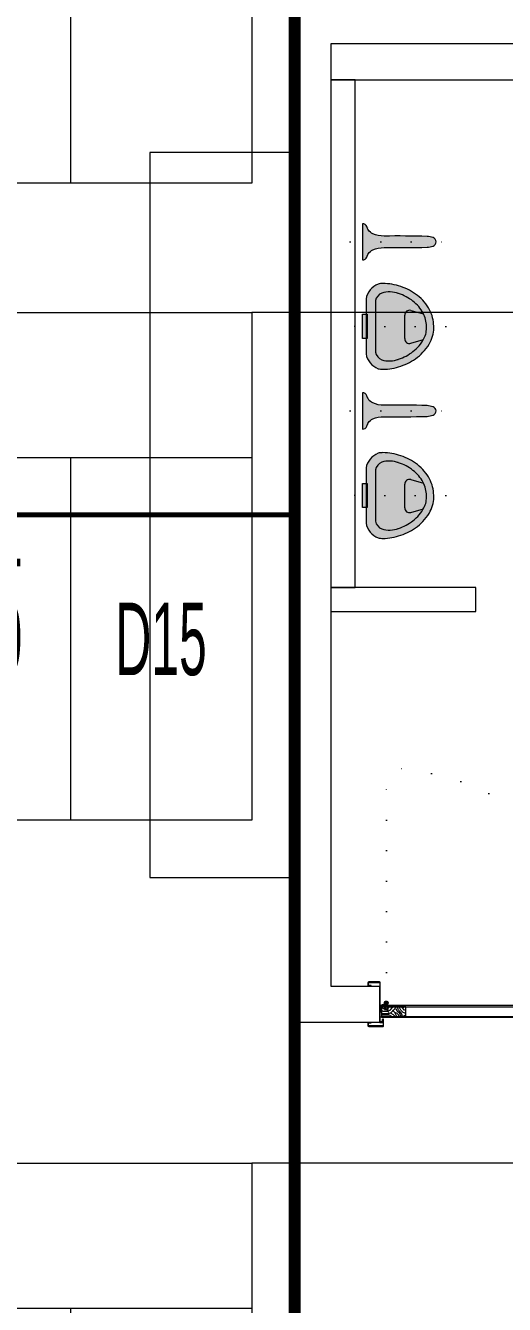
# Model space of a CAD drawing. Header units: metres. Extents: x -17822 to 152406, y -4219 to 19791.
# Drawn here: x 59549 to 59747, y 2513 to 3043 of the extents above; entities that cross this region are included whole.
import ezdxf
from ezdxf.enums import TextEntityAlignment as Align

# ---------------------------------------------------------------- set-up
doc = ezdxf.new("R2010")
doc.units = ezdxf.units.M
doc.header["$LTSCALE"] = 100
doc.header["$MEASUREMENT"] = 0
doc.linetypes.add('DOT2', pattern=[0.125, 0, -0.125])
doc.linetypes.add('HIDDEN', pattern=[0.375, 0.25, -0.125])
doc.layers.get('0').update_dxf_attribs({"color": 9, "lineweight": 9})
for name, color, linetype, lineweight in [('00', 9, 'Continuous', 9), ('05', 9, 'Continuous', 9), ('05S', 9, 'Continuous', 9), ('06C @ 1', 9, 'Continuous', 9), ('06D', 9, 'Continuous', 9), ('09', 9, 'Continuous', 9), ('10', 9, 'Continuous', 9), ('12', 9, 'Continuous', 9), ('20', 9, 'DOT2', 9), ('21_mahal200', 9, 'Continuous', 9), ('TEFRİŞ', 9, 'Continuous', 9)]:
    doc.layers.add(name, color=color, linetype=linetype, lineweight=lineweight)
doc.styles.add('Arial', font='arial.ttf', dxfattribs={"height": 2.5})
doc.styles.add('MuuM_TEXT-STANDART', font='ARIALN.TTF')
doc.dimstyles.new('MuuM_DIM200', dxfattribs={"dimscale": 20, "dimtxt": 2, "dimasz": 1, "dimexe": 1, "dimexo": 1, "dimgap": 1, "dimtad": 1, "dimdec": 1, "dimrnd": 0.5, "dimdsep": 46, "dimtxsty": 'MuuM_TEXT-STANDART', "dimblk": 'ARCHTICK', "dimcen": 0, "dimdle": 0.15, "dimclrd": 256, "dimclre": 256, "dimclrt": 256, "dimadec": 0, "dimazin": 0, "dimtfac": 5, "dimtdec": 1, "dimtix": 1, "dimtmove": 2, "dimatfit": 3, "dimldrblk": 'DOT', "dimfxl": 3, "dimfxlon": 1, "dimtolj": 1, "dimlwd": -1, "dimlwe": -1, "dimarcsym": 0})

# ---------------------------------------------------------------- blocks, each defined once
blk = doc.blocks.new('p-işyeri')
at = {"color": 0, "const_width": 2}
blk.add_lwpolyline([(200, 0), (200, 700), (-200, 700), (-200, 0)], close=True, dxfattribs=at)
blk = doc.blocks.new('p-kapı kolu')
for points in [[(2.200000000000045, 0), (2.200000000000045, -1.25), (-2.200000000000045, -1.25), (-2.200000000000045, 0), (2.200000000000045, 0)], [(1.225000000000136, -1.25), (1.225000000000136, -7.5), (-13.77499999999986, -7.5), (-13.77499999999986, -5.625), (-1.024999999999863, -5.625), (-1.024999999999863, -5.625), (-1.024999999999863, -1.25), (1.225000000000136, -1.25)]]:
    blk.add_lwpolyline(points)
blk = doc.blocks.new('K-AH-01')
at = {"layer": '09'}
h = blk.add_hatch(dxfattribs=at)
h.set_pattern_fill('LOGEND', color=256, scale=10, style=0)
h.set_pattern_definition([(6.999999999999999e-15, (-3944.072736891598, -2726.896589688631), (10, 10), [3, -7]), (6.999999999999999e-15, (-3944.072736891598, -2726.396589688631), (10, 10), [3, -7]), (6.999999999999999e-15, (-3943.572736891598, -2725.396589688631), (10, 10), [2, -8]), (6.999999999999999e-15, (-3943.072736891598, -2724.396589688631), (10, 10), [1.5, -8.5]), (6.999999999999999e-15, (-3943.072736891598, -2723.396589688631), (10, 10), [1, -9]), (6.999999999999999e-15, (-3945.572736891598, -2722.396589688631), (10, 10), [0.5, -2.5, 0.5, -6.5]), (6.999999999999999e-15, (-3944.072736891598, -2721.896589688631), (10, 10), [0.5, -4, 1.5, -4]), (6.999999999999999e-15, (-3942.072736891598, -2721.396589688631), (10, 10), [0.5, -0.5, 0.5, -8.5]), (6.999999999999999e-15, (-3942.572736891598, -2720.896589688631), (10, 10), [0.5, -9.5]), (6.999999999999999e-15, (-3943.072736891598, -2719.896589688631), (10, 10), [1.5, -8.5]), (6.999999999999999e-15, (-3943.072736891598, -2718.896589688631), (10, 10), [2, -8]), (6.999999999999999e-15, (-3943.572736891598, -2717.896589688631), (10, 10), [2.5, -3, 0.5, -4]), (90, (-3947.572736891597, -2723.896589688631), (-9.999999999999998, 10), [0.5, -1, 2.5, -6]), (90, (-3947.072736891598, -2722.896589688631), (-9.999999999999998, 10), [0.5, -0.5, 1.5, -7.5]), (90, (-3946.572736891598, -2718.896589688631), (-9.999999999999998, 10), [1, -9]), (90, (-3946.072736891597, -2722.896589688631), (-9.999999999999998, 10), [2, -3, 0.5, -4.5]), (90, (-3945.572736891598, -2717.396589688631), (-9.999999999999998, 10), [0.5, -9.5]), (90, (-3945.072736891598, -2722.396589688631), (-9.999999999999998, 10), [1.5, -8.5]), (90, (-3944.072736891598, -2721.896589688631), (-9.999999999999998, 10), [1, -9]), (90, (-3943.072736891598, -2721.896589688631), (-9.999999999999998, 10), [0.5, -1.5, 1.5, -6.5]), (90, (-3942.572736891598, -2721.396589688631), (-9.999999999999998, 10), [0.5, -9.5]), (90, (-3942.072736891598, -2723.396589688631), (-9.999999999999998, 10), [1.4, -8.6]), (90, (-3941.572736891598, -2725.396589688631), (-9.999999999999998, 10), [1, -9]), (90, (-3940.572736891598, -2721.396589688631), (-9.999999999999998, 10), [0.5, -9.5]), (90, (-3939.572736891598, -2721.896589688631), (-9.999999999999998, 10), [1.5, -8.5]), (90, (-3938.572736891598, -2721.896589688631), (-9.999999999999998, 10), [1.5, -8.5]), (45, (-3940.072736891598, -2725.896589688631), (1.1e-15, 10.00000000019025), [0.7071000000000001, -0.7071000000000001, 0.7071000000000001, -12.02083562]), (45, (-3942.072736891598, -2723.396589688631), (1.1e-15, 10.00000000019025), [1.4142, -12.72793562]), (45, (-3946.072736891597, -2718.396589688631), (1.1e-15, 10.00000000019025), [1.4142, -12.72793562]), (45, (-3944.072736891598, -2720.896589688631), (1.1e-15, 10.00000000019025), [1.4142, -12.72793562]), (45, (-3943.572736891598, -2722.896589688631), (1.1e-15, 10.00000000019025), [1.4142, -12.72793562]), (45, (-3940.572736891598, -2724.896589688631), (1.1e-15, 10.00000000019025), [1.4142, -12.72793562]), (45, (-3941.572736891598, -2724.396589688631), (1.1e-15, 10.00000000019025), [2.12132, -12.02081562]), (45, (-3944.572736891597, -2719.896589688631), (1.1e-15, 10.00000000019025), [0.7071000000000001, -13.43503562]), (45, (-3945.072736891598, -2718.896589688631), (1.1e-15, 10.00000000019025), [0.7071000000000001, -13.43503562]), (45, (-3941.072736891598, -2718.896589688631), (1.1e-15, 10.00000000019025), [0.7071000000000001, -13.43503562]), (45, (-3945.072736891598, -2723.896589688631), (1.1e-15, 10.00000000019025), [0.7071000000000001, -13.43503562]), (45, (-3939.572736891598, -2720.396589688631), (1.1e-15, 10.00000000019025), [0.7071000000000001, -13.43503562]), (45, (-3943.072736891598, -2721.396589688631), (1.1e-15, 10.00000000019025), [0.7071000000000001, -13.43503562]), (45, (-3942.072736891598, -2720.396589688631), (1.1e-15, 10.00000000019025), [0.7071000000000001, -13.43503562]), (135, (-3942.572736891598, -2722.396589688631), (-10.00000000019025, 1.1e-15), [0.7071000000000001, -0.7071000000000001, 2.12132, -10.60661562]), (135, (-3941.072736891598, -2722.396589688631), (-10.00000000019025, 1.1e-15), [0.7071000000000001, -13.43503562]), (135, (-3941.072736891598, -2725.896589688631), (-10.00000000019025, 1.1e-15), [0.7071000000000001, -13.43503562]), (135, (-3943.072736891598, -2723.396589688631), (-10.00000000019025, 1.1e-15), [0.7071000000000001, -13.43503562]), (135, (-3941.572736891598, -2721.396589688631), (-10.00000000019025, 1.1e-15), [0.7071000000000001, -13.43503562]), (135, (-3944.072736891598, -2723.896589688631), (-10.00000000019025, 1.1e-15), [0.7071000000000001, -13.43503562]), (135, (-3940.072736891598, -2723.896589688631), (-10.00000000019025, 1.1e-15), [0.7071000000000001, -13.43503562]), (135, (-3947.072736891598, -2726.896589688631), (-10.00000000019025, 1.1e-15), [0.7071000000000001, -13.43503562]), (135, (-3946.572736891598, -2726.396589688631), (-10.00000000019025, 1.1e-15), [1.4142, -12.72793562]), (135, (-3946.072736891597, -2725.896589688631), (-10.00000000019025, 1.1e-15), [1.4142, -12.72793562]), (135, (-3945.072736891598, -2725.896589688631), (-10.00000000019025, 1.1e-15), [1.4142, -12.72793562]), (135, (-3944.572736891597, -2724.896589688631), (-10.00000000019025, 1.1e-15), [1.4142, -12.72793562]), (135, (-3940.572736891598, -2720.896589688631), (-10.00000000019025, 1.1e-15), [1.4142, -12.72793562]), (135, (-3938.572736891598, -2725.896589688631), (-10.00000000019025, 1.1e-15), [1.4142, -12.72793562]), (135, (-3938.072736891598, -2717.896589688631), (-10.00000000019025, 1.1e-15), [1.4142, -12.72793562]), (135, (-3938.072736891598, -2718.896589688631), (-10.00000000019025, 1.1e-15), [1.4142, -12.72793562]), (135, (-3939.072736891598, -2719.396589688631), (-10.00000000019025, 1.1e-15), [1.4142, -12.72793562]), (135, (-3946.072736891597, -2719.396589688631), (-10.00000000019025, 1.1e-15), [2.12132, -12.02081562]), (135, (-3939.572736891598, -2720.396589688631), (-10.00000000019025, 1.1e-15), [2.12132, -12.02081562]), (26.56505120000004, (-3945.072736891598, -2717.396589688631), (10.00000000000094, 4.0006448e-09), [1.117999999999999, -21.24267976999998]), (26.56505120000004, (-3945.072736891598, -2722.396589688631), (10.00000000000094, 4.0006448e-09), [1.117999999999999, -21.24267976999998]), (26.56505120000004, (-3944.072736891598, -2719.396589688631), (10.00000000000094, 4.0006448e-09), [1.117999999999999, -21.24267976999998]), (26.56505120000004, (-3941.072736891598, -2726.396589688631), (10.00000000000094, 4.0006448e-09), [1.117999999999999, -21.24267976999998]), (26.56505120000004, (-3941.572736891598, -2725.396589688631), (10.00000000000094, 4.0006448e-09), [1.117999999999999, -21.24267976999998]), (26.56505120000004, (-3944.572736891597, -2723.396589688631), (10.00000000000094, 4.0006448e-09), [1.117999999999999, -21.24267976999998]), (26.56505120000004, (-3944.572736891597, -2718.396589688631), (10.00000000000094, 4.0006448e-09), [1.117999999999999, -21.24267976999998]), (26.56505120000004, (-3941.572736891598, -2721.396589688631), (10.00000000000094, 4.0006448e-09), [2.235999999999998, -20.12467976999999]), (63.43494882, (-3941.572736891598, -2719.896589688631), (5.099865e-10, 10.00000000000094), [1.117999999999983, -21.24267976999973]), (63.43494882, (-3940.072736891598, -2722.896589688631), (5.099865e-10, 10.00000000000094), [1.117999999999983, -21.24267976999973]), (63.43494882, (-3945.072736891598, -2720.896589688631), (5.099865e-10, 10.00000000000094), [1.117999999999983, -21.24267976999973]), (63.43494882, (-3947.072736891598, -2720.396589688631), (5.099865e-10, 10.00000000000094), [1.117999999999983, -21.24267976999973]), (63.43494882, (-3941.072736891598, -2722.396589688631), (5.099865e-10, 10.00000000000094), [1.117999999999983, -21.24267976999973]), (63.43494882, (-3942.072736891598, -2722.396589688631), (5.099865e-10, 10.00000000000094), [1.117999999999983, -21.24267976999973]), (63.43494882, (-3946.072736891597, -2720.896589688631), (5.099865e-10, 10.00000000000094), [2.235999999999966, -20.12467976999973]), (63.43494882, (-3938.572736891598, -2724.396589688631), (5.099865e-10, 10.00000000000094), [2.235999999999966, -20.12467976999973]), (63.43494882, (-3939.572736891598, -2723.896589688631), (5.099865e-10, 10.00000000000094), [2.235999999999966, -20.12467976999973]), (116.5650512, (-3947.572736891597, -2725.396589688631), (-4.0006481e-09, 10.00000000000094), [1.11799999999998, -21.24267976999968]), (116.5650512, (-3947.572736891597, -2719.896589688631), (-4.0006481e-09, 10.00000000000094), [1.11799999999998, -21.24267976999968]), (116.5650512, (-3945.572736891598, -2726.896589688631), (-4.0006481e-09, 10.00000000000094), [1.11799999999998, -21.24267976999968]), (116.5650512, (-3946.572736891598, -2717.896589688631), (-4.0006481e-09, 10.00000000000094), [1.11799999999998, -21.24267976999968]), (116.5650512, (-3945.572736891598, -2723.896589688631), (-4.0006481e-09, 10.00000000000094), [1.11799999999998, -21.24267976999968]), (116.5650512, (-3943.572736891598, -2722.896589688631), (-4.0006481e-09, 10.00000000000094), [1.11799999999998, -21.24267976999968]), (116.5650512, (-3942.572736891598, -2720.896589688631), (-4.0006481e-09, 10.00000000000094), [1.11799999999998, -21.24267976999968]), (116.5650512, (-3947.072736891598, -2724.896589688631), (3.2114651033e-06, 10.00000160773382), [1.11799999999998, -21.24267976999968]), (116.5650512, (-3944.572736891597, -2723.396589688631), (-4.0006481e-09, 10.00000000000094), [1.11799999999998, -21.24267976999968]), (116.5650512, (-3941.572736891598, -2724.396589688631), (-4.0006481e-09, 10.00000000000094), [1.11799999999998, -21.24267976999968]), (116.5650512, (-3940.572736891598, -2723.396589688631), (-4.0006481e-09, 10.00000000000094), [1.11799999999998, -21.24267976999968]), (116.5650512, (-3938.572736891598, -2720.396589688631), (-4.0006481e-09, 10.00000000000094), [1.11799999999998, -21.24267976999968]), (116.5650512, (-3946.072736891597, -2717.396589688631), (-4.0006481e-09, 10.00000000000094), [1.11799999999998, -21.24267976999968]), (116.5650512, (-3947.572736891597, -2717.896589688631), (-4.0006481e-09, 10.00000000000094), [2.23599999999996, -20.12467976999969]), (116.5650512, (-3946.072736891597, -2724.896589688631), (-4.0006481e-09, 10.00000000000094), [2.23599999999996, -20.12467976999969]), (153.43494882, (-3947.572736891597, -2726.396589688631), (-10.00000000000094, 5.099898e-10), [1.117999999999999, -21.24267976999999]), (153.43494882, (-3939.072736891598, -2726.896589688631), (-10.00000000000094, 5.099898e-10), [1.117999999999999, -21.24267976999999]), (153.43494882, (-3939.572736891598, -2721.896589688631), (-10.00000000000094, 5.099898e-10), [1.117999999999999, -21.24267976999999]), (153.43494882, (-3943.572736891598, -2725.396589688631), (-10.00000000000094, 5.099898e-10), [1.117999999999999, -21.24267976999999]), (153.43494882, (-3944.072736891598, -2726.396589688631), (-10.00000000000094, 5.099898e-10), [1.117999999999999, -21.24267976999999]), (153.43494882, (-3943.072736891598, -2724.396589688631), (-10.00000000000094, 5.099898e-10), [1.117999999999999, -21.24267976999999]), (153.43494882, (-3940.072736891598, -2718.396589688631), (-10.00000000000094, 5.099898e-10), [1.117999999999999, -21.24267976999999]), (153.43494882, (-3939.072736891598, -2717.896589688631), (-10.00000000000094, 5.099898e-10), [2.235999999999998, -20.12467977])])
h.paths.add_polyline_path([(10.76660846558661, 6.458551890495527), (10.76660846558661, 2.459261130652976), (0.7666084655866144, 2.458551890495527), (0.7666084655866144, 6.458551890495527)])
h = blk.add_hatch(dxfattribs=at)
h.set_pattern_fill('LOGEND', color=256, scale=10, style=0)
h.set_pattern_definition([(6.999999999999999e-15, (-3938.781316352499, -2726.896589688585), (10, 10), [3, -7]), (6.999999999999999e-15, (-3938.781316352499, -2726.396589688584), (10, 10), [3, -7]), (6.999999999999999e-15, (-3938.281316352499, -2725.396589688585), (10, 10), [2, -8]), (6.999999999999999e-15, (-3937.781316352499, -2724.396589688585), (10, 10), [1.5, -8.5]), (6.999999999999999e-15, (-3937.781316352499, -2723.396589688585), (10, 10), [1, -9]), (6.999999999999999e-15, (-3940.281316352499, -2722.396589688584), (10, 10), [0.5, -2.5, 0.5, -6.5]), (6.999999999999999e-15, (-3938.781316352499, -2721.896589688585), (10, 10), [0.5, -4, 1.5, -4]), (6.999999999999999e-15, (-3936.781316352499, -2721.396589688584), (10, 10), [0.5, -0.5, 0.5, -8.5]), (6.999999999999999e-15, (-3937.281316352499, -2720.896589688584), (10, 10), [0.5, -9.5]), (6.999999999999999e-15, (-3937.781316352499, -2719.896589688584), (10, 10), [1.5, -8.5]), (6.999999999999999e-15, (-3937.781316352499, -2718.896589688585), (10, 10), [2, -8]), (6.999999999999999e-15, (-3938.281316352499, -2717.896589688584), (10, 10), [2.5, -3, 0.5, -4]), (90, (-3942.281316352499, -2723.896589688584), (-9.999999999999998, 10), [0.5, -1, 2.5, -6]), (90, (-3941.781316352499, -2722.896589688585), (-9.999999999999998, 10), [0.5, -0.5, 1.5, -7.5]), (90, (-3941.281316352499, -2718.896589688585), (-9.999999999999998, 10), [1, -9]), (90, (-3940.781316352499, -2722.896589688585), (-9.999999999999998, 10), [2, -3, 0.5, -4.5]), (90, (-3940.281316352499, -2717.396589688584), (-9.999999999999998, 10), [0.5, -9.5]), (90, (-3939.781316352499, -2722.396589688584), (-9.999999999999998, 10), [1.5, -8.5]), (90, (-3938.781316352499, -2721.896589688585), (-9.999999999999998, 10), [1, -9]), (90, (-3937.781316352499, -2721.896589688585), (-9.999999999999998, 10), [0.5, -1.5, 1.5, -6.5]), (90, (-3937.281316352499, -2721.396589688584), (-9.999999999999998, 10), [0.5, -9.5]), (90, (-3936.781316352499, -2723.396589688585), (-9.999999999999998, 10), [1.4, -8.6]), (90, (-3936.281316352499, -2725.396589688585), (-9.999999999999998, 10), [1, -9]), (90, (-3935.281316352499, -2721.396589688584), (-9.999999999999998, 10), [0.5, -9.5]), (90, (-3934.281316352499, -2721.896589688585), (-9.999999999999998, 10), [1.5, -8.5]), (90, (-3933.281316352499, -2721.896589688585), (-9.999999999999998, 10), [1.5, -8.5]), (45, (-3934.781316352499, -2725.896589688585), (1.1e-15, 10.00000000019025), [0.7071000000000001, -0.7071000000000001, 0.7071000000000001, -12.02083562]), (45, (-3936.781316352499, -2723.396589688585), (1.1e-15, 10.00000000019025), [1.4142, -12.72793562]), (45, (-3940.781316352499, -2718.396589688584), (1.1e-15, 10.00000000019025), [1.4142, -12.72793562]), (45, (-3938.781316352499, -2720.896589688584), (1.1e-15, 10.00000000019025), [1.4142, -12.72793562]), (45, (-3938.281316352499, -2722.896589688585), (1.1e-15, 10.00000000019025), [1.4142, -12.72793562]), (45, (-3935.281316352499, -2724.896589688584), (1.1e-15, 10.00000000019025), [1.4142, -12.72793562]), (45, (-3936.281316352499, -2724.396589688585), (1.1e-15, 10.00000000019025), [2.12132, -12.02081562]), (45, (-3939.281316352499, -2719.896589688584), (1.1e-15, 10.00000000019025), [0.7071000000000001, -13.43503562]), (45, (-3939.781316352499, -2718.896589688585), (1.1e-15, 10.00000000019025), [0.7071000000000001, -13.43503562]), (45, (-3935.781316352499, -2718.896589688585), (1.1e-15, 10.00000000019025), [0.7071000000000001, -13.43503562]), (45, (-3939.781316352499, -2723.896589688584), (1.1e-15, 10.00000000019025), [0.7071000000000001, -13.43503562]), (45, (-3934.281316352499, -2720.396589688585), (1.1e-15, 10.00000000019025), [0.7071000000000001, -13.43503562]), (45, (-3937.781316352499, -2721.396589688584), (1.1e-15, 10.00000000019025), [0.7071000000000001, -13.43503562]), (45, (-3936.781316352499, -2720.396589688585), (1.1e-15, 10.00000000019025), [0.7071000000000001, -13.43503562]), (135, (-3937.281316352499, -2722.396589688584), (-10.00000000019025, 1.1e-15), [0.7071000000000001, -0.7071000000000001, 2.12132, -10.60661562]), (135, (-3935.781316352499, -2722.396589688584), (-10.00000000019025, 1.1e-15), [0.7071000000000001, -13.43503562]), (135, (-3935.781316352499, -2725.896589688585), (-10.00000000019025, 1.1e-15), [0.7071000000000001, -13.43503562]), (135, (-3937.781316352499, -2723.396589688585), (-10.00000000019025, 1.1e-15), [0.7071000000000001, -13.43503562]), (135, (-3936.281316352499, -2721.396589688584), (-10.00000000019025, 1.1e-15), [0.7071000000000001, -13.43503562]), (135, (-3938.781316352499, -2723.896589688584), (-10.00000000019025, 1.1e-15), [0.7071000000000001, -13.43503562]), (135, (-3934.781316352499, -2723.896589688584), (-10.00000000019025, 1.1e-15), [0.7071000000000001, -13.43503562]), (135, (-3941.781316352499, -2726.896589688585), (-10.00000000019025, 1.1e-15), [0.7071000000000001, -13.43503562]), (135, (-3941.281316352499, -2726.396589688584), (-10.00000000019025, 1.1e-15), [1.4142, -12.72793562]), (135, (-3940.781316352499, -2725.896589688585), (-10.00000000019025, 1.1e-15), [1.4142, -12.72793562]), (135, (-3939.781316352499, -2725.896589688585), (-10.00000000019025, 1.1e-15), [1.4142, -12.72793562]), (135, (-3939.281316352499, -2724.896589688584), (-10.00000000019025, 1.1e-15), [1.4142, -12.72793562]), (135, (-3935.281316352499, -2720.896589688584), (-10.00000000019025, 1.1e-15), [1.4142, -12.72793562]), (135, (-3933.281316352499, -2725.896589688585), (-10.00000000019025, 1.1e-15), [1.4142, -12.72793562]), (135, (-3932.781316352499, -2717.896589688584), (-10.00000000019025, 1.1e-15), [1.4142, -12.72793562]), (135, (-3932.781316352499, -2718.896589688585), (-10.00000000019025, 1.1e-15), [1.4142, -12.72793562]), (135, (-3933.781316352499, -2719.396589688584), (-10.00000000019025, 1.1e-15), [1.4142, -12.72793562]), (135, (-3940.781316352499, -2719.396589688584), (-10.00000000019025, 1.1e-15), [2.12132, -12.02081562]), (135, (-3934.281316352499, -2720.396589688585), (-10.00000000019025, 1.1e-15), [2.12132, -12.02081562]), (26.56505120000004, (-3939.781316352499, -2717.396589688584), (10.00000000000094, 4.0006448e-09), [1.117999999999999, -21.24267976999998]), (26.56505120000004, (-3939.781316352499, -2722.396589688584), (10.00000000000094, 4.0006448e-09), [1.117999999999999, -21.24267976999998]), (26.56505120000004, (-3938.781316352499, -2719.396589688584), (10.00000000000094, 4.0006448e-09), [1.117999999999999, -21.24267976999998]), (26.56505120000004, (-3935.781316352499, -2726.396589688584), (10.00000000000094, 4.0006448e-09), [1.117999999999999, -21.24267976999998]), (26.56505120000004, (-3936.281316352499, -2725.396589688585), (10.00000000000094, 4.0006448e-09), [1.117999999999999, -21.24267976999998]), (26.56505120000004, (-3939.281316352499, -2723.396589688585), (10.00000000000094, 4.0006448e-09), [1.117999999999999, -21.24267976999998]), (26.56505120000004, (-3939.281316352499, -2718.396589688584), (10.00000000000094, 4.0006448e-09), [1.117999999999999, -21.24267976999998]), (26.56505120000004, (-3936.281316352499, -2721.396589688584), (10.00000000000094, 4.0006448e-09), [2.235999999999998, -20.12467976999999]), (63.43494882, (-3936.281316352499, -2719.896589688584), (5.099865e-10, 10.00000000000094), [1.117999999999983, -21.24267976999973]), (63.43494882, (-3934.781316352499, -2722.896589688585), (5.099865e-10, 10.00000000000094), [1.117999999999983, -21.24267976999973]), (63.43494882, (-3939.781316352499, -2720.896589688584), (5.099865e-10, 10.00000000000094), [1.117999999999983, -21.24267976999973]), (63.43494882, (-3941.781316352499, -2720.396589688585), (5.099865e-10, 10.00000000000094), [1.117999999999983, -21.24267976999973]), (63.43494882, (-3935.781316352499, -2722.396589688584), (5.099865e-10, 10.00000000000094), [1.117999999999983, -21.24267976999973]), (63.43494882, (-3936.781316352499, -2722.396589688584), (5.099865e-10, 10.00000000000094), [1.117999999999983, -21.24267976999973]), (63.43494882, (-3940.781316352499, -2720.896589688584), (5.099865e-10, 10.00000000000094), [2.235999999999967, -20.12467976999974]), (63.43494882, (-3933.281316352499, -2724.396589688585), (5.099865e-10, 10.00000000000094), [2.235999999999967, -20.12467976999974]), (63.43494882, (-3934.281316352499, -2723.896589688584), (5.099865e-10, 10.00000000000094), [2.235999999999967, -20.12467976999974]), (116.5650512, (-3942.281316352499, -2725.396589688585), (-4.0006481e-09, 10.00000000000094), [1.11799999999998, -21.24267976999969]), (116.5650512, (-3942.281316352499, -2719.896589688584), (-4.0006481e-09, 10.00000000000094), [1.11799999999998, -21.24267976999969]), (116.5650512, (-3940.281316352499, -2726.896589688585), (-4.0006481e-09, 10.00000000000094), [1.11799999999998, -21.24267976999969]), (116.5650512, (-3941.281316352499, -2717.896589688584), (-4.0006481e-09, 10.00000000000094), [1.11799999999998, -21.24267976999969]), (116.5650512, (-3940.281316352499, -2723.896589688584), (-4.0006481e-09, 10.00000000000094), [1.11799999999998, -21.24267976999969]), (116.5650512, (-3938.281316352499, -2722.896589688585), (-4.0006481e-09, 10.00000000000094), [1.11799999999998, -21.24267976999969]), (116.5650512, (-3937.281316352499, -2720.896589688584), (-4.0006481e-09, 10.00000000000094), [1.11799999999998, -21.24267976999969]), (116.5650512, (-3941.781316352499, -2724.896589688584), (3.2114651033e-06, 10.00000160773382), [1.11799999999998, -21.24267976999969]), (116.5650512, (-3939.281316352499, -2723.396589688585), (-4.0006481e-09, 10.00000000000094), [1.11799999999998, -21.24267976999969]), (116.5650512, (-3936.281316352499, -2724.396589688585), (-4.0006481e-09, 10.00000000000094), [1.11799999999998, -21.24267976999969]), (116.5650512, (-3935.281316352499, -2723.396589688585), (-4.0006481e-09, 10.00000000000094), [1.11799999999998, -21.24267976999969]), (116.5650512, (-3933.281316352499, -2720.396589688585), (-4.0006481e-09, 10.00000000000094), [1.11799999999998, -21.24267976999969]), (116.5650512, (-3940.781316352499, -2717.396589688584), (-4.0006481e-09, 10.00000000000094), [1.11799999999998, -21.24267976999969]), (116.5650512, (-3942.281316352499, -2717.896589688584), (-4.0006481e-09, 10.00000000000094), [2.235999999999961, -20.12467976999969]), (116.5650512, (-3940.781316352499, -2724.896589688584), (-4.0006481e-09, 10.00000000000094), [2.235999999999961, -20.12467976999969]), (153.43494882, (-3942.281316352499, -2726.396589688584), (-10.00000000000094, 5.099898e-10), [1.117999999999999, -21.24267976999999]), (153.43494882, (-3933.781316352499, -2726.896589688585), (-10.00000000000094, 5.099898e-10), [1.117999999999999, -21.24267976999999]), (153.43494882, (-3934.281316352499, -2721.896589688585), (-10.00000000000094, 5.099898e-10), [1.117999999999999, -21.24267976999999]), (153.43494882, (-3938.281316352499, -2725.396589688585), (-10.00000000000094, 5.099898e-10), [1.117999999999999, -21.24267976999999]), (153.43494882, (-3938.781316352499, -2726.396589688584), (-10.00000000000094, 5.099898e-10), [1.117999999999999, -21.24267976999999]), (153.43494882, (-3937.781316352499, -2724.396589688585), (-10.00000000000094, 5.099898e-10), [1.117999999999999, -21.24267976999999]), (153.43494882, (-3934.781316352499, -2718.396589688584), (-10.00000000000094, 5.099898e-10), [1.117999999999999, -21.24267976999999]), (153.43494882, (-3933.781316352499, -2717.896589688584), (-10.00000000000094, 5.099898e-10), [2.235999999999998, -20.12467977])])
h.paths.add_polyline_path([(89.05805075810167, 2.465147825551412), (89.05805075810167, 6.464438585393963), (99.05805075810169, 6.465147825551412), (99.05805075810169, 2.465147825551412)])
at = {"layer": '10'}
for points in [[(-0.4443611493825302, -1.699999999999818), (1.300000000001091, -1.699999999999818, 0.4142135623730951), (1.600000000000363, -1.399999999999636), (1.600000000000363, 1.099999999999909, 0.4142135623730951), (1.300000000001091, 1.40000000000009, 0.4142135623730951), (1, 1.099999999999909), (1, 0.2000000000002728), (0.2000000000007276, 0.2000000000002728), (0.2000000001498847, 16.39999999989641, 0.4142135623730951), (-0.0999999998530257, 16.69999999989659), (-4.599999999853026, 16.69999999989613, 0.4142135623730951), (-4.899999999852298, 16.39999999989641), (-4.899999999852298, 15.29999999989604, 0.4142135623730951), (-4.599999999853026, 14.99999999989632), (-3.499999999850842, 14.99999999989632), (-3.499999999850842, 15.19999999989613), (-4.599999999853026, 15.19999999989613, -0.4142135623730951), (-4.69999999985157, 15.29999999989604), (-4.69999999985157, 16.39999999989641, -0.4142135623730951), (-4.599999999853026, 16.49999999989631), (-0.1999999998515705, 16.49999999989631), (-0.0999999998530257, 16.49999999989631, -0.4142135623730951), (1.491571e-10, 16.39999999989641), (0, 0), (1.200000000000727, 0), (1.200000000000727, 1.099999999999909, -0.4142135623730951), (1.300000000001091, 1.200000000000272, -0.4142135623730951), (1.399999999999636, 1.099999999999909), (1.399999999999636, -1.399999999999636, -0.4142135623730951), (1.300000000001091, -1.5), (-0.4443611493825302, -1.5), (-4.600000000000363, -1.5, -0.4142135623730951), (-4.699999999998908, -1.40000000000009), (-4.699999999998908, -0.3000000000001819, -0.4142135623730951), (-4.600000000000363, -0.1999999999998181), (-3.5, -0.1999999999998181), (-3.5, 0), (-4.600000000000363, 0, 0.4142135623730951), (-4.899999999999637, -0.3000000000001819), (-4.899999999999637, -1.40000000000009, 0.4142135623730951), (-4.600000000000363, -1.699999999999818)], [(100.4443611494716, -1.699999999953433), (98.70000000008804, -1.699999999953433, -0.4142135623730951), (98.40000000008878, -1.399999999953251), (98.40000000008878, 1.100000000046293, -0.4142135623730951), (98.70000000008804, 1.400000000046475, -0.4142135623730951), (99.00000000008914, 1.100000000046293), (99.00000000008914, 0.2000000000466571), (99.8000000000884, 0.2000000000466571), (99.80000000023573, 16.39999999994279, -0.4142135623730951), (100.1000000002386, 16.69999999994297), (104.6000000002386, 16.69999999994252, -0.4142135623730951), (104.9000000002379, 16.39999999994279), (104.9000000002379, 15.29999999994243, -0.4142135623730951), (104.6000000002386, 14.9999999999427), (103.5000000002364, 14.9999999999427), (103.5000000002364, 15.19999999994252), (104.6000000002386, 15.19999999994252, 0.4142135623730951), (104.7000000002372, 15.29999999994243), (104.7000000002372, 16.39999999994279, 0.4142135623730951), (104.6000000002386, 16.4999999999427), (100.2000000002372, 16.4999999999427), (100.1000000002386, 16.4999999999427, 0.4142135623730951), (100.0000000002364, 16.39999999994279), (100.0000000000891, 4.63842e-11), (98.8000000000884, 4.63842e-11), (98.8000000000884, 1.100000000046293, 0.4142135623730951), (98.70000000008804, 1.200000000046657, 0.4142135623730951), (98.6000000000895, 1.100000000046293), (98.6000000000895, -1.399999999953251, 0.4142135623730951), (98.70000000008804, -1.499999999953615), (100.4443611494716, -1.499999999953615), (104.6000000000895, -1.499999999953615, 0.4142135623730951), (104.700000000088, -1.399999999953706), (104.700000000088, -0.2999999999537977, 0.4142135623730951), (104.6000000000895, -0.1999999999534339), (103.5000000000891, -0.1999999999534339), (103.5000000000891, 4.63842e-11), (104.6000000000895, 4.63842e-11, -0.4142135623730951), (104.9000000000887, -0.2999999999537977), (104.9000000000887, -1.399999999953706, -0.4142135623730951), (104.6000000000895, -1.699999999953433)], [(2.145537653377687, 7.599910130869375), (0.7666084655866144, 6.958551890495527), (0.7666084655866144, 4.086103974437264), (0.5666084655895248, 4.086103974437264), (0.5666084655895248, 7.086103974437264), (2.036566844803019, 7.769801098163497, -14.79600197240014)]]:
    blk.add_lwpolyline(points, format="xyb", close=True, dxfattribs=at)
blk.add_circle((2.716608465587341, 8.086097468674325), 0.55, dxfattribs=at)
at = {"layer": '12'}
for points in [[(0.7666084655866144, 6.458551890495527), (99.05805075810169, 6.465147825551412), (99.05805075810169, 6.965147825551412), (0.7666084655866144, 6.958551890495527)], [(0.7666084655866144, 2.458551890495527), (10.76660846558661, 2.458551890495527), (10.76660846558661, 6.458551890495527), (0.7666084655866144, 6.458551890495527)], [(89.05805075810167, 2.458553851196938), (99.05805075810169, 2.458551890541912), (99.05805075810169, 6.465147825551412), (89.05805075810167, 6.465147825551412)], [(0.7666084655866144, 2.458551890495527), (99.05805075810169, 2.458551890541912), (99.05810749731428, 1.958551890541912), (0.7666084655866144, 1.958551890495527)]]:
    blk.add_lwpolyline(points, close=True, dxfattribs=at)
at = {"layer": '20'}
blk.add_lwpolyline([(2.716608465587341, 8.086097468667957), (2.716608465587341, 105.230649514639)], dxfattribs=at)
at = {"layer": '20', "linetype": 'HIDDEN'}
for points in [[(1.966608465587341, 6.886103974436537), (1.966608465587341, 5.386103974436537), (3.466608465587341, 5.386103974436537), (3.466608465587341, 6.886103974436537)], [(2.166608465588069, 7.576195517314317), (2.166608465588069, 5.586103974437264), (3.266608465586614, 5.586103974437264), (3.266608465586614, 7.576195517314317)]]:
    blk.add_lwpolyline(points, dxfattribs=at)
at = {"layer": '20'}
blk.add_arc((0.7666084655866144, 6.958551890495527), 98.29144251382813, 357.0841551778868, 88.86323674291442, dxfattribs=at)
at = {"layer": '06C @ 1', "xscale": -1, "rotation": 180}
blk.add_blockref('p-kapı kolu', (94.05703386649837, 6.965149786207802), dxfattribs=at)
at = {"layer": '06C @ 1'}
blk.add_blockref('p-kapı kolu', (94.05703386649837, 1.958551890540547), dxfattribs=at)
blk = doc.blocks.new('p-birim')
blk.add_lwpolyline([(0, 0), (1, 0), (1, 1), (0, 1)], close=True)
blk = doc.blocks.new('_ArchTick')
at = {"color": 0, "linetype": 'ByBlock', "const_width": 0.15}
blk.add_lwpolyline([(-0.5, -0.5), (0.5, 0.5)], dxfattribs=at)
blk = doc.blocks.new('_Dot')
at = {"color": 0, "linetype": 'ByBlock', "lineweight": -2}
blk.add_line((-0.5, 0), (-1, 0), dxfattribs=at)
at = {"color": 0, "linetype": 'ByBlock', "const_width": 0.5}
blk.add_lwpolyline([(-0.25, 0, 1), (0.25, 0, 1)], format="xyb", close=True, dxfattribs=at)
blk = doc.blocks.new('0_roomno2')
blk.add_lwpolyline([(19.375, -10.50000000000218), (0, -10.50000000000218), (0, 0), (19.375, 0)], close=True)
for points in [[(0, -3.000000000001455), (19.375, -3.000000000001455)], [(8.125, -3.000000000001455), (8.125, -10.50000000000218)], [(11.875, -3.000000000001455), (11.875, -10.50000000000218)], [(15.625, -3.000000000001455), (15.625, -10.50000000000218)], [(0, -6.750000000001456), (8.125, -6.750000000001456)]]:
    blk.add_lwpolyline(points)
at = {"style": 'MuuM_TEXT-STANDART', "width": 0.6}
blk.add_text('H:', height=1.5, dxfattribs=at).set_placement((0.3500000000000001, -8.607952679349546), align=Align.MIDDLE_LEFT)
at = {"style": 'Arial'}
blk.add_attdef('ODANO', (0, 1.170000000001164), '', height=2, dxfattribs=at)
blk.add_attdef('MEKANADI', text='', height=2, dxfattribs=at).set_placement((0.3500000000000002, -3.000000000001455), align=Align.BOTTOM_LEFT)
at = {"style": 'MuuM_TEXT-STANDART', "width": 0.6}
for tag, p in [('YER01', (10, -4.500000000001455)), ('TAVAN01', (13.75, -4.500000000001455)), ('DUVAR01', (17.5, -4.500000000001455)), ('YER02', (10, -6.750000000001456)), ('TAVAN02', (13.75, -6.750000000001456)), ('DUVAR02', (17.5, -6.750000000001456)), ('YER03', (10, -9.000000000001457)), ('TAVAN03', (13.75, -9.000000000001457)), ('DUVAR03', (17.5, -9.000000000001457))]:
    blk.add_attdef(tag, text='', height=1.5, dxfattribs=at).set_placement(p, align=Align.MIDDLE_CENTER)
for tag, p in [('M2', (0.3500000000000001, -4.875000000001455)), ('TEMIZTAVANYUKSEKLIGI', (1.799999999999999, -8.607952679349546))]:
    blk.add_attdef(tag, text='', height=1.5, dxfattribs=at).set_placement(p, align=Align.MIDDLE_LEFT)
blk = doc.blocks.new('San-p-uripart')
at = {"layer": '05S'}
h = blk.add_hatch(color=256, dxfattribs=at)
edge = h.paths.add_edge_path()
edge.add_line((0, 0), (-7.502701282911726, 0))
edge.add_arc((-5.709877322929968, -0.0991818855945894), 1.795565314299233, 176.8335336137003, 251.0946557253123)
edge.add_arc((-8.442650596654858, -8.078530705955927), 6.638772677657441, 57.0297629489329, 71.09465572531082, ccw=False)
edge.add_arc((-7.040729375654334, -5.917304325401346), 4.062674353079212, 23.36070373810901, 57.02976294893671, ccw=False)
edge.add_arc((-13.70585418392875, -8.796135696042256), 11.32294699055403, -0.7682051098128113, 23.360703738108384, ccw=False)
edge.add_arc((402.5469214286236, -14.37746602216248), 404.967245607545, 179.231794890187, 181.7550775583132)
edge.add_arc((11.77246903945706, -25.27573944187134), 14.08342795668617, 186.1332779337883, 196.4356805880288)
edge.add_arc((0.2055674033981631, -28.52261435773835), 2.076566262679214, 200.8138809635047, 264.3187619893651)
edge.add_arc((-0.2055674033981631, -28.52261435773835), 2.076566262679214, 275.6812380106349, 339.1861190364953)
edge.add_arc((-11.77246903945706, -25.27573944187134), 14.08342795668617, 343.5643194119712, 353.8667220662117)
edge.add_arc((-402.5469214286236, -14.37746602216248), 404.967245607545, 358.2449224416866, 360.768205109813)
edge.add_arc((13.70585418392875, -8.796135696042256), 11.32294699055404, 156.6392962618916, 180.7682051098129, ccw=False)
edge.add_arc((7.040729375654334, -5.917304325401346), 4.062674353079213, 122.9702370510633, 156.639296261891, ccw=False)
edge.add_arc((8.442650596654858, -8.078530705955927), 6.638772677657441, 108.90534427468921, 122.97023705106719, ccw=False)
edge.add_arc((5.709877322929968, -0.0991818855945894), 1.795565314299232, 288.9053442746877, 363.1664663862996)
edge.add_line((7.502701282912312, 0), (5.853095785823825e-13, 0))
at = {"linetype": 'DOT2'}
for p, q in [((-5.770817504173462, -2.733077667144243), (-5.770817504173462, 3.350195222110413)), ((0, 5), (0, -40.49999999999636)), ((5.770817504173462, -2.733077667144243), (5.770817504173462, 3.350195222110413))]:
    blk.add_line(p, q, dxfattribs=at)
blk.add_lwpolyline([(0, 0), (-7.502701282912312, 0, 0.3358627193216691), (-6.291650653194663, -1.797885682644845, -0.0614468324515553), (-4.829808567523286, -2.508909970380043, -0.1479750645966862), (-3.311085466844815, -4.306379369778366, -0.1056729534655511), (-2.383924922236474, -8.947945920119308, 0.011010342516257), (-2.230346181717322, -26.78043505654569, 0.0449830156324357), (-1.735481351159251, -29.26048777216966, 0.2844088340516868), (0, -30.58898060938736, 0.2844088340516868), (1.735481351159251, -29.26048777216966, 0.0449830156324357), (2.230346181717322, -26.78043505654569, 0.011010342516257), (2.383924922236474, -8.947945920119308, -0.1056729534655511), (3.311085466844815, -4.306379369778366, -0.1479750645966862), (4.829808567523286, -2.508909970380043, -0.0614468324515553), (6.291650653194663, -1.797885682644845, 0.3358627193216691), (7.502701282912312, 0)], format="xyb", close=True)
blk = doc.blocks.new('v-k-pisuar01-p-s')
at = {"layer": '05S'}
h = blk.add_hatch(color=256, dxfattribs=at)
edge = h.paths.add_edge_path()
edge.add_line((11.42270253094102, 3.638e-12), (-11.42270253094102, 3.638e-12))
edge.add_arc((-9.830791421985849, -8.150053224959265), 8.304068192672245, 101.052160196956, 157.7110542586413)
edge.add_arc((-8.698184620976463, -7.002620211645987), 9.040695939314752, 167.2054471598568, 179.9865996109631)
edge.add_arc((3.698906807148886, -6.994059835495138), 21.43778808926014, 180.0172277376221, 200.174822931414)
edge.add_arc((4.927594309561754, -7.521959883539237), 22.42787110088592, 197.8257412586595, 217.822754149149)
edge.add_arc((2.836417373735457, -9.145373557403216), 19.78051526280616, 217.8227541491555, 241.917258812392)
edge.add_arc((-0.7404978676677274, -15.84919987251851), 12.18212004358895, 241.9172588123764, 274.1094109938937)
edge.add_arc((0.011119686978418, -13.43780789287848), 14.56269787259692, 270.4775210897593, 298.0827411875948)
edge.add_arc((-1.900854454888758, -9.854401046221028), 18.62428004557212, 298.082741187634, 322.1772458508703)
edge.add_arc((-4.90535493561765, -7.521959883539237), 22.4278711008861, 322.1772458508511, 342.1742587413403)
edge.add_arc((-3.676667433204783, -6.994059835495138), 21.43778808926036, 339.8251770685861, 359.9827722623778)
edge.add_arc((10.17531421099374, -6.921057905034102), 7.586221502296683, 359.3999502511719, 374.6647735631948)
edge.add_arc((9.830791421987668, -8.150053224962901), 8.304068192673494, 22.28894574136448, 78.94783980325458)
at = {"linetype": 'DOT2'}
blk.add_line((0, -33), (0, 5), dxfattribs=at)
for p, q in [((-6.984664828327367, -18.56483841345834), (-5.466074508258316, -23.72804550169167)), ((-5.065933825182582, -16.00050576547437), (4.657896394137424, -16.00050576547437)), ((6.590366273341714, -18.51583106659382), (5.18733824030096, -23.77718619049119))]:
    blk.add_line(p, q)
for points in [[(11.42270253094102, 3.638e-12), (-11.42270253094102, 3.638e-12, 0.2523838902471173), (-17.51440381128668, -5.000505765474372, 0.0558261851845719), (-17.73888031302704, -7.000505765474372, 0.0881816074474143), (-16.42355859140844, -14.38764789839843, 0.0874755300532864), (-12.78843996554497, -21.27519701816345, 0.1055211629797704), (-6.475183890102925, -26.5971031555091, 0.1413959180004252), (0.1324883970701194, -28, 0.1210364073534051), (6.866453540200382, -26.28602049577967, 0.1055211629797702), (12.81067933948907, -21.27519701816345, 0.0874755300532857), (16.44579796535254, -14.38764789839843, 0.0881816074474134), (17.76111968697296, -7.000505765474372, 0.0667040249175728), (17.5144038112885, -5.000505765474372, 0.2523838902480677), (11.42270253091192, 7.276000000000001e-12)], [(13.56758272037041, -13.46927878739734, 0.1723745183359662), (13.81327216784484, -6.517616360626562, 0.2523838902480677), (10.65589230152181, -3.925812281813703), (-10.65589230153637, -3.925812281817343, 0.2523838902471173), (-13.81327216784484, -6.517616360626562, 0.1723745183359663), (-13.56758272037041, -13.46927878739734, 0.0874755300532832), (-10.41870533553083, -19.43553460801922, 0.1055211629797738), (-5.062945461508205, -23.9502970385438, 0.1440043722371133), (0.0111196869729611, -25.00050576547437, 0.1231510465558739), (5.454215111603843, -23.63921437881436, 0.1055211629797774), (10.44094470947493, -19.43553460801922, 0.0874755300532832), (13.58982209431451, -13.46927878739734)]]:
    blk.add_lwpolyline(points, format="xyb")
blk.add_lwpolyline([(-5, -0.500000000003638), (-5, 1.49999999999636), (5, 1.49999999999636), (5, -0.500000000003638)], close=True)
for centre, radius, start, end in [((1.160594533739639, -7.479771511072612), 15.89947806192441, 200.6505748287934, 202.1300987202021), ((-1.138355159795537, -7.479771511072612), 15.89947806192436, 337.8699012797978, 339.3494251712066), ((-5.065933825182582, -18.00050576547437), 2, 90, 196.3895403340701), ((4.657896394137424, -18.00050576547437), 2, 345.0685828217818, 90)]:
    blk.add_arc(centre, radius, start, end)
at = {"layer": '05S'}
blk.add_solid([(-5, 1.49999999999636), (-5, -0.500000000003638), (5, 1.49999999999636), (5, -0.500000000003638)], dxfattribs=at)
blk = doc.blocks.new('1.bod.mimari1.elk')
blk.add_lwpolyline([(3695.199999999808, -6000.000004306004), (3695.199999999808, -5985.000004305961)])
at = {"layer": '00'}
for points in [[(3695.199999999808, -6000.000004305961), (3675, -6000.000004305961), (3675, -6000.000004305961), (3659.999999999942, -6000.000004305954), (3660, -5545.000004305961), (3675, -5545.000004305961), (3675, -5580.000004305961), (4020, -5580.000004305961)], [(4005, -5595.000004305961), (3675, -5595.000004305961), (3675, -5985.000004305961), (3695.199999999808, -5985.000004305961)], [(3990, -5595.000004305961), (3674.999999999971, -5595.000004305961), (3674.999999999971, -5610.000004305961), (3990, -5610.000004305961), (3990, -5595.000004305961)], [(3674.999999999971, -5610.000004305961), (3674.999999999913, -5820.000004305975), (3684.999999999913, -5820.000004305975), (3684.999999999913, -5610.000004305961), (3674.999999999971, -5610.000004305961)], [(3674.999999999942, -5830.000004305975), (3734.999999999942, -5830.000004305975), (3734.999999999942, -5820.000004305975), (3674.999999999913, -5820.000004305975)]]:
    blk.add_lwpolyline(points, dxfattribs=at)
at = {"layer": '20', "ltscale": 2, "const_width": 5}
blk.add_lwpolyline([(4440, -7830.000004305961), (3660, -7830.000004305961), (3659.999999999971, -4550.000004305954), (4440, -4550.000004305961)], close=True, dxfattribs=at)
blk.add_blockref('K-AH-01', (3695.199999999808, -6000.000004306004))
at = {"layer": '05', "xscale": 60.00000000000003, "yscale": 150}
for p in [(3599.999999999913, -5790.000004305954), (3599.999999999913, -5940.000004305954)]:
    blk.add_blockref('p-birim', p, dxfattribs=at)
at = {"layer": '06D', "color": 89, "linetype": 'HIDDEN', "true_color": 0x2e4d23, "rotation": 90}
for p in [(3659.999999999971, -5590.000004305961), (3660, -5990.000004305954)]:
    blk.add_blockref('p-işyeri', p, dxfattribs=at)
at = {"layer": '21_mahal200'}
ref = blk.add_blockref('0_roomno2', (3254.698962060444, -5442.719641361093), dxfattribs=dict(at, xscale=20, yscale=20, zscale=20))
ref.add_attrib('ODANO', 'B1-51', (3254.698962060444, -5434.075527287981), dxfattribs={"layer": '0', "height": 40, "style": 'Arial'})
ref.add_attrib('MEKANADI', 'ELEK.O.', dxfattribs={"layer": '0', "height": 40, "style": 'Arial'}).set_placement((3261.698962060473, -5502.719641361122), align=Align.BOTTOM_LEFT)
ref.add_attrib('M2', '#### m2', dxfattribs={"layer": '0', "height": 30, "style": 'MuuM_TEXT-STANDART', "width": 0.6000000000000001}).set_placement((3261.698962060473, -5540.219641361122), align=Align.MIDDLE_LEFT)
ref.add_attrib('TEMIZTAVANYUKSEKLIGI', '2.90 M', dxfattribs={"layer": '0', "height": 30, "style": 'MuuM_TEXT-STANDART', "width": 0.6000000000000001}).set_placement((3290.698962060444, -5614.878694948091), align=Align.MIDDLE_LEFT)
ref.add_attrib('YER01', 'Y01', dxfattribs={"layer": '0', "height": 30, "style": 'MuuM_TEXT-STANDART', "width": 0.6000000000000001}).set_placement((3454.698962060444, -5532.719641361122), align=Align.MIDDLE_CENTER)
ref.add_attrib('TAVAN01', 'T09', dxfattribs={"layer": '0', "height": 30, "style": 'MuuM_TEXT-STANDART', "width": 0.6000000000000001}).set_placement((3529.698962060444, -5532.719641361122), align=Align.MIDDLE_CENTER)
ref.add_attrib('DUVAR01', 'D07', dxfattribs={"layer": '0', "height": 30, "style": 'MuuM_TEXT-STANDART', "width": 0.6000000000000001}).set_placement((3604.698962060444, -5532.719641361122), align=Align.MIDDLE_CENTER)
ref = blk.add_blockref('0_roomno2', (3254.698962060444, -5706.300240939583), dxfattribs=dict(at, xscale=20, yscale=20, zscale=20))
ref.add_attrib('ODANO', 'B1-52', (3254.698962060444, -5697.656126866472), dxfattribs={"layer": '0', "height": 40, "style": 'Arial'})
ref.add_attrib('MEKANADI', 'WC', dxfattribs={"layer": '0', "height": 40, "style": 'Arial'}).set_placement((3261.698962060473, -5766.300240939612), align=Align.BOTTOM_LEFT)
ref.add_attrib('M2', '##### m2', dxfattribs={"layer": '0', "height": 30, "style": 'MuuM_TEXT-STANDART', "width": 0.6000000000000001}).set_placement((3261.698962060473, -5803.800240939612), align=Align.MIDDLE_LEFT)
ref.add_attrib('TEMIZTAVANYUKSEKLIGI', '2.40 M', dxfattribs={"layer": '0', "height": 30, "style": 'MuuM_TEXT-STANDART', "width": 0.6000000000000001}).set_placement((3290.698962060444, -5878.459294526574), align=Align.MIDDLE_LEFT)
ref.add_attrib('YER01', 'Y05', dxfattribs={"layer": '0', "height": 30, "style": 'MuuM_TEXT-STANDART', "width": 0.6000000000000001}).set_placement((3454.698962060444, -5796.300240939612), align=Align.MIDDLE_CENTER)
ref.add_attrib('TAVAN01', 'T01', dxfattribs={"layer": '0', "height": 30, "style": 'MuuM_TEXT-STANDART', "width": 0.6000000000000001}).set_placement((3529.698962060444, -5796.300240939612), align=Align.MIDDLE_CENTER)
ref.add_attrib('TAVAN02', 'T09', dxfattribs={"layer": '0', "height": 30, "style": 'MuuM_TEXT-STANDART', "width": 0.6000000000000001}).set_placement((3529.698962060444, -5841.300240939612), align=Align.MIDDLE_CENTER)
ref.add_attrib('DUVAR02', 'D15', dxfattribs={"layer": '0', "height": 30, "style": 'MuuM_TEXT-STANDART', "width": 0.6000000000000001}).set_placement((3604.698962060444, -5841.300240939612), align=Align.MIDDLE_CENTER)
ref = blk.add_blockref('0_roomno2', (3254.698962060444, -6058.296263812887), dxfattribs=dict(at, xscale=20, yscale=20, zscale=20))
ref.add_attrib('ODANO', 'B1-44', (3254.698962060444, -6049.652149739768), dxfattribs={"layer": '0', "height": 40, "style": 'Arial'})
ref.add_attrib('MEKANADI', 'Y.G.H.', dxfattribs={"layer": '0', "height": 40, "style": 'Arial'}).set_placement((3261.698962060473, -6118.296263812916), align=Align.BOTTOM_LEFT)
ref.add_attrib('M2', '#### m2', dxfattribs={"layer": '0', "height": 30, "style": 'MuuM_TEXT-STANDART', "width": 0.6000000000000001}).set_placement((3261.698962060473, -6155.796263812916), align=Align.MIDDLE_LEFT)
ref.add_attrib('TEMIZTAVANYUKSEKLIGI', '2.90 M', dxfattribs={"layer": '0', "height": 30, "style": 'MuuM_TEXT-STANDART', "width": 0.6000000000000001}).set_placement((3290.698962060444, -6230.455317399877), align=Align.MIDDLE_LEFT)
ref.add_attrib('YER01', 'Y01', dxfattribs={"layer": '0', "height": 30, "style": 'MuuM_TEXT-STANDART', "width": 0.6000000000000001}).set_placement((3454.698962060444, -6148.296263812916), align=Align.MIDDLE_CENTER)
ref.add_attrib('TAVAN01', 'T09', dxfattribs={"layer": '0', "height": 30, "style": 'MuuM_TEXT-STANDART', "width": 0.6000000000000001}).set_placement((3529.698962060444, -6148.296263812916), align=Align.MIDDLE_CENTER)
ref.add_attrib('DUVAR01', 'D07', dxfattribs={"layer": '0', "height": 30, "style": 'MuuM_TEXT-STANDART', "width": 0.6000000000000001}).set_placement((3604.698962060444, -6148.296263812916), align=Align.MIDDLE_CENTER)
at = {"layer": 'TEFRİŞ', "linetype": 'ByBlock', "rotation": 89.99999999999993}
for p in [(3687.999999999971, -5676.989005542431), (3687.999999999927, -5746.989005542431)]:
    blk.add_blockref('San-p-uripart', p, dxfattribs=at)
at = {"layer": 'TEFRİŞ', "rotation": 89.99999999999993}
for p in [(3689.499999999927, -5711.989005542431), (3689.499999999913, -5782.000004305975)]:
    blk.add_blockref('v-k-pisuar01-p-s', p, dxfattribs=at)
at = {"layer": '21_mahal200'}
for points in [[(3782.97420955397, -5706.300240939583), (3642.198962060444, -5706.300240939583)], [(4255.021122421458, -6058.296263812887), (3642.198962060444, -6058.296263812887)]]:
    blk.add_leader(points, dimstyle='MuuM_DIM200', override={"dimasz": 1, "dimfxl": 10}, dxfattribs=at)

msp = doc.modelspace()

# ---------------------------------------------------------------- block references
at = {"layer": '06D'}
msp.add_blockref('1.bod.mimari1.elk', (56000.00000000004, 8630.000004306028), dxfattribs=at)

doc.saveas('drawing.dxf')
